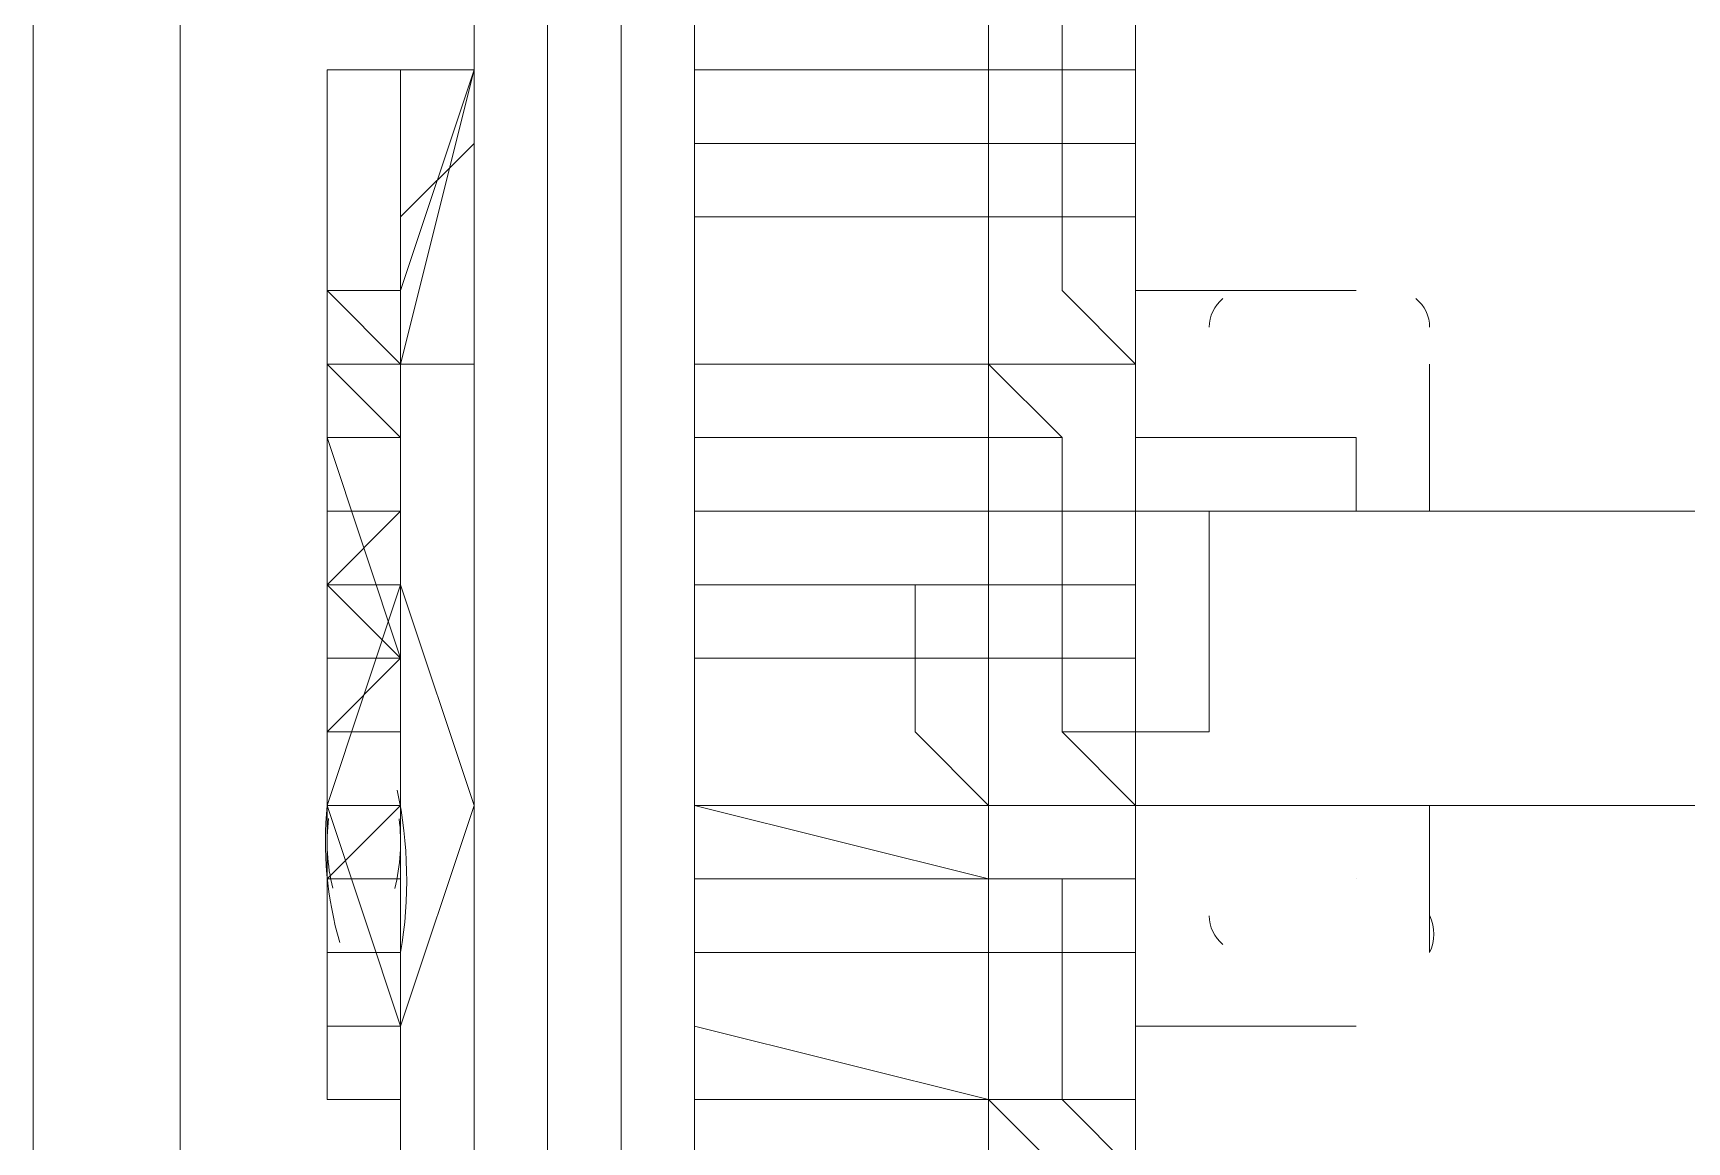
# Model space of a CAD drawing. Header units: millimetres. Extents: x 42 to 552, y 43 to 535.
# Drawn here: x 480.3756 to 480.4044, y 496.81099 to 496.83028 of the extents above; entities that cross this region are included whole.
import ezdxf

# ---------------------------------------------------------------- set-up
doc = ezdxf.new("R2010")
doc.units = ezdxf.units.MM
doc.header["$LTSCALE"] = 0.75
doc.header["$MEASUREMENT"] = 0
doc.layers.add('PDF_0', color=7, linetype='Continuous')

msp = doc.modelspace()

# ---------------------------------------------------------------- linework, layer by layer
at = {"layer": 'PDF_0', "lineweight": 18}
for points in [[(480.3922387645771, 497.2916101422346), (480.3922387645771, 496.7771739602923), (480.3922387645771, 496.7758942682973), (480.3922387645771, 496.26273777835), (480.3922387645771, 496.2614580863552)], [(480.3922387645771, 497.2711350703165), (480.3922387645771, 496.8219631801131)], [(480.3820012286178, 497.2672959943317), (480.3832809206128, 497.2647366103421), (480.3832809206128, 497.2583381503676), (480.3832809206128, 496.7899708802412), (480.3832809206128, 496.7835724202668), (480.3820012286178, 496.7810130362769), (480.3756027686436, 496.7810130362769), (480.3768824606382, 496.7810130362769)], [(480.3832809206128, 497.2583381503676), (480.3845606126074, 497.2583381503676), (480.3845606126074, 496.7899708802412), (480.3832809206128, 496.7899708802412)], [(480.3756027686436, 496.7938099562258), (480.3756027686436, 496.8027678001898), (480.3756027686436, 496.8053271841796), (480.3756027686436, 496.8078865681695), (480.3756027686436, 496.8091662601643), (480.3756027686436, 496.8078865681695), (480.3756027686436, 496.8053271841796), (480.3756027686436, 496.8078865681695), (480.3756027686436, 496.8091662601643), (480.3756027686436, 496.833480408067)], [(480.3922387645771, 496.8283616400876), (480.3871199965974, 496.8283616400876), (480.3871199965974, 496.8245225641029), (480.3922387645771, 496.8245225641029)], [(480.3871199965974, 496.8270819480928), (480.3922387645771, 496.8270819480928)], [(480.3986372245513, 496.8258022560977), (480.3947981485667, 496.8258022560977)], [(480.3807215366232, 496.8245225641029), (480.3807215366232, 496.8245225641029)], [(480.3807215366232, 496.8232428721079), (480.3807215366232, 496.8245225641029), (480.3807215366232, 496.8232428721079)], [(480.3947981485667, 496.8232428721079), (480.3947981485667, 496.8245225641029)], [(480.3999169165463, 496.8245225641029), (480.3999169165463, 496.8232428721079), (480.3999169165463, 496.8219631801131)], [(480.3947981485667, 496.8232428721079), (480.3947981485667, 496.8232428721079)], [(480.3947981485667, 496.8219631801131), (480.3947981485667, 496.8232428721079), (480.3986372245513, 496.8232428721079)], [(480.3986372245513, 496.8232428721079), (480.3986372245513, 496.8232428721079)], [(480.3909590725821, 496.8219631801131), (480.3922387645771, 496.8219631801131), (480.3935184565717, 496.8219631801131), (480.3947981485667, 496.8219631801131), (480.3960778405617, 496.8219631801131), (480.3973575325563, 496.8219631801131), (480.3986372245513, 496.8219631801131), (480.3999169165463, 496.8219631801131), (480.4011966085409, 496.8219631801131), (480.4024763005359, 496.8219631801131), (480.4037559925309, 496.8219631801131), (480.405035684526, 496.8219631801131)], [(480.3922387645771, 496.8219631801131), (480.3922387645771, 496.8219631801131)], [(480.3947981485667, 496.8219631801131), (480.3947981485667, 496.8219631801131)], [(480.3973575325563, 496.8219631801131), (480.3960778405617, 496.8219631801131)], [(480.3986372245513, 496.8219631801131), (480.3986372245513, 496.8219631801131)], [(480.3999169165463, 496.8219631801131), (480.3999169165463, 496.8219631801131)], [(480.3999169165463, 496.8219631801131), (480.3999169165463, 496.8219631801131)], [(480.4011966085409, 496.8219631801131), (480.4011966085409, 496.8219631801131)], [(480.4011966085409, 496.8219631801131), (480.4011966085409, 496.8219631801131)], [(480.4024763005359, 496.8219631801131), (480.4024763005359, 496.8219631801131)], [(480.4037559925309, 496.8219631801131), (480.4037559925309, 496.8219631801131)], [(480.4037559925309, 496.8219631801131), (480.4037559925309, 496.8219631801131)], [(480.3807215366232, 496.8206834881183), (480.3807215366232, 496.8206834881183)], [(480.3807215366232, 496.8206834881183), (480.3807215366232, 496.8206834881183)], [(480.3922387645771, 496.8206834881183), (480.3871199965974, 496.8206834881183), (480.3871199965974, 496.8168444121337), (480.3922387645771, 496.8155647201387)], [(480.405035684526, 496.8168444121337), (480.4037559925309, 496.8168444121337), (480.4024763005359, 496.8168444121337), (480.4011966085409, 496.8168444121337), (480.3999169165463, 496.8168444121337), (480.3986372245513, 496.8168444121337), (480.3973575325563, 496.8168444121337), (480.3960778405617, 496.8168444121337), (480.3947981485667, 496.8168444121337), (480.3935184565717, 496.8168444121337), (480.3922387645771, 496.8168444121337), (480.3909590725821, 496.8181241041285), (480.3909590725821, 496.8206834881183)], [(480.3807215366232, 496.8194037961233), (480.3807215366232, 496.8194037961233)], [(480.3807215366232, 496.8194037961233), (480.3807215366232, 496.8194037961233)], [(480.3807215366232, 496.8194037961233), (480.3807215366232, 496.8168444121337), (480.3807215366232, 496.8194037961233)], [(480.3807215366232, 496.8194037961233), (480.3807215366232, 496.8194037961233)], [(480.3807215366232, 496.8194037961233), (480.3807215366232, 496.8194037961233)], [(480.3871199965974, 496.8194037961233), (480.3922387645771, 496.8194037961233)], [(480.3807215366232, 496.8181241041285), (480.3807215366232, 496.8181241041285)], [(480.3807215366232, 496.8181241041285), (480.3820012286178, 496.8181241041285)], [(480.3960778405617, 496.8181241041285), (480.3947981485667, 496.8181241041285), (480.3935184565717, 496.8181241041285)], [(480.3947981485667, 496.8181241041285), (480.3947981485667, 496.8181241041285)], [(480.3807215366232, 496.8168444121337), (480.3807215366232, 496.8168444121337)], [(480.3807215366232, 496.8168444121337), (480.3807215366232, 496.8168444121337)], [(480.3807215366232, 496.8168444121337), (480.3807215366232, 496.8168444121337)], [(480.3807215366232, 496.8168444121337), (480.3807215366232, 496.8168444121337)], [(480.3807215366232, 496.8168444121337), (480.3807215366232, 496.8168444121337)], [(480.3922387645771, 496.8168444121337), (480.3922387645771, 496.8168444121337)], [(480.3922387645771, 496.8168444121337), (480.3922387645771, 496.8168444121337)], [(480.3922387645771, 496.8168444121337), (480.3922387645771, 496.7810130362769)], [(480.3935184565717, 496.8168444121337), (480.3935184565717, 496.8168444121337)], [(480.3947981485667, 496.8142850281439), (480.3947981485667, 496.8155647201387), (480.3947981485667, 496.8168444121337), (480.3960778405617, 496.8168444121337), (480.3973575325563, 496.8168444121337)], [(480.3947981485667, 496.8168444121337), (480.3986372245513, 496.8168444121337)], [(480.3947981485667, 496.8168444121337), (480.3947981485667, 496.8168444121337)], [(480.3947981485667, 496.8168444121337), (480.3947981485667, 496.8168444121337)], [(480.3947981485667, 496.8168444121337), (480.3947981485667, 496.8168444121337)], [(480.3960778405617, 496.8168444121337), (480.3960778405617, 496.8168444121337)], [(480.3986372245513, 496.8168444121337), (480.3986372245513, 496.8168444121337)], [(480.3999169165463, 496.8168444121337), (480.3999169165463, 496.8168444121337)], [(480.3999169165463, 496.8168444121337), (480.3999169165463, 496.8168444121337)], [(480.4011966085409, 496.8168444121337), (480.4011966085409, 496.8168444121337)], [(480.4011966085409, 496.8168444121337), (480.4011966085409, 496.8168444121337)], [(480.4024763005359, 496.8168444121337), (480.4024763005359, 496.8168444121337)], [(480.4037559925309, 496.8168444121337), (480.4037559925309, 496.8168444121337)], [(480.4037559925309, 496.8168444121337), (480.4037559925309, 496.8168444121337)], [(480.3807215366232, 496.8155647201387), (480.3807215366232, 496.8155647201387)], [(480.3807215366232, 496.8155647201387), (480.3807215366232, 496.8155647201387)], [(480.3947981485667, 496.8155647201387), (480.3947981485667, 496.8155647201387)], [(480.3986372245513, 496.8155647201387), (480.3986372245513, 496.8155647201387)], [(480.3807215366232, 496.8142850281439), (480.3807215366232, 496.8142850281439)], [(480.3807215366232, 496.8142850281439), (480.3807215366232, 496.8142850281439)], [(480.3807215366232, 496.8130053361489), (480.3807215366232, 496.8130053361489)], [(480.3871199965974, 496.8117256441541), (480.3922387645771, 496.8117256441541), (480.3871199965974, 496.8130053361489), (480.3871199965974, 496.8078865681695), (480.3922387645771, 496.8078865681695)], [(480.3947981485667, 496.8130053361489), (480.3947981485667, 496.8130053361489)], [(480.3947981485667, 496.8130053361489), (480.3986372245513, 496.8130053361489)], [(480.3986372245513, 496.8130053361489), (480.3986372245513, 496.8130053361489)]]:
    msp.add_lwpolyline(points, dxfattribs=at)
at = {"layer": 'PDF_0', "lineweight": 0}
for points in [[(480.3756027686436, 496.8053271841796), (480.3756027686436, 496.8066068761744), (480.3768824606382, 496.8078865681695), (480.3768824606382, 496.8053271841796), (480.3756027686436, 496.8053271841796), (480.3768824606382, 496.8053271841796), (480.3768824606382, 496.8078865681695), (480.3794418446282, 496.8066068761744), (480.3794418446282, 496.8053271841796), (480.3807215366232, 496.8053271841796), (480.3820012286178, 496.8053271841796), (480.3794418446282, 496.8053271841796), (480.3794418446282, 496.8040474921848), (480.3781621526332, 496.8040474921848), (480.3781621526332, 496.8053271841796), (480.3781621526332, 496.8078865681695), (480.3781621526332, 496.8091662601643), (480.3781621526332, 496.9883231394477)], [(480.3858403046024, 496.9768059114937), (480.3858403046024, 496.7899708802412), (480.3858403046024, 496.7848521122615), (480.3858403046024, 496.7835724202668), (480.3781621526332, 496.7835724202668), (480.3781621526332, 496.791250572236), (480.3781621526332, 496.7938099562258), (480.3794418446282, 496.7938099562258), (480.3794418446282, 496.8027678001898), (480.3768824606382, 496.8027678001898), (480.3768824606382, 496.7938099562258), (480.3768824606382, 496.8027678001898)], [(480.3947981485667, 496.9755262194989), (480.3947981485667, 496.7835724202668), (480.3922387645771, 496.7835724202668), (480.3858403046024, 496.7835724202668), (480.3858403046024, 496.7848521122615), (480.3858403046024, 496.7899708802412)], [(480.3922387645771, 496.9742465275041), (480.3922387645771, 496.7822927282717), (480.3922387645771, 496.7797333442821), (480.3922387645771, 496.7810130362769), (480.3922387645771, 496.7797333442821), (480.3922387645771, 496.7822927282717)], [(480.3935184565717, 496.8360397920568), (480.3947981485667, 496.834760100062), (480.3947981485667, 496.833480408067), (480.3947981485667, 496.8322007160722), (480.3922387645771, 496.8322007160722), (480.3871199965974, 496.8322007160722), (480.3871199965974, 496.8296413320824), (480.3871199965974, 496.8283616400876)], [(480.3871199965974, 496.8270819480928), (480.3922387645771, 496.8270819480928), (480.3935184565717, 496.8270819480928), (480.3935184565717, 496.8258022560977), (480.3947981485667, 496.8245225641029), (480.3947981485667, 496.8258022560977), (480.3947981485667, 496.8270819480928), (480.3935184565717, 496.8270819480928), (480.3935184565717, 496.8309210240772), (480.3935184565717, 496.8322007160722), (480.3922387645771, 496.8322007160722), (480.3922387645771, 496.8270819480928), (480.3935184565717, 496.8270819480928)], [(480.3947981485667, 496.8322007160722), (480.3947981485667, 496.8296413320824)], [(480.3807215366232, 496.8296413320824), (480.3807215366232, 496.8296413320824)], [(480.3807215366232, 496.8296413320824), (480.3807215366232, 496.8258022560977), (480.3807215366232, 496.8296413320824), (480.3820012286178, 496.8296413320824), (480.3820012286178, 496.8258022560977), (480.3820012286178, 496.8270819480928), (480.3820012286178, 496.8283616400876), (480.3820012286178, 496.8296413320824), (480.3832809206128, 496.8296413320824), (480.3820012286178, 496.8258022560977), (480.3820012286178, 496.8245225641029), (480.3820012286178, 496.8232428721079), (480.3807215366232, 496.8245225641029), (480.3820012286178, 496.8245225641029), (480.3820012286178, 496.8296413320824), (480.3820012286178, 496.8283616400876), (480.3820012286178, 496.8270819480928), (480.3820012286178, 496.8258022560977), (480.3820012286178, 496.8245225641029), (480.3820012286178, 496.8258022560977), (480.3820012286178, 496.8245225641029), (480.3820012286178, 496.8258022560977), (480.3820012286178, 496.8296413320824), (480.3820012286178, 496.8258022560977), (480.3820012286178, 496.8296413320824), (480.3820012286178, 496.8258022560977), (480.3820012286178, 496.8296413320824), (480.3820012286178, 496.8270819480928), (480.3820012286178, 496.8232428721079), (480.3807215366232, 496.8245225641029), (480.3807215366232, 496.8258022560977), (480.3820012286178, 496.8245225641029), (480.3832809206128, 496.8245225641029), (480.3820012286178, 496.8245225641029), (480.3832809206128, 496.8245225641029), (480.3820012286178, 496.8245225641029), (480.3820012286178, 496.8296413320824), (480.3820012286178, 496.8245225641029), (480.3820012286178, 496.8232428721079), (480.3820012286178, 496.8270819480928), (480.3820012286178, 496.8296413320824), (480.3820012286178, 496.8258022560977), (480.3820012286178, 496.8245225641029), (480.3832809206128, 496.8296413320824), (480.3832809206128, 496.8283616400876), (480.3820012286178, 496.8270819480928), (480.3820012286178, 496.8258022560977), (480.3820012286178, 496.8245225641029), (480.3820012286178, 496.8258022560977), (480.3820012286178, 496.8245225641029), (480.3807215366232, 496.8258022560977), (480.3820012286178, 496.8258022560977), (480.3820012286178, 496.8245225641029), (480.3820012286178, 496.8258022560977), (480.3820012286178, 496.8245225641029), (480.3832809206128, 496.8245225641029), (480.3832809206128, 496.8258022560977), (480.3832809206128, 496.8270819480928), (480.3832809206128, 496.8283616400876), (480.3832809206128, 496.8296413320824)], [(480.3820012286178, 496.8296413320824), (480.3820012286178, 496.8296413320824)], [(480.3820012286178, 496.8296413320824), (480.3820012286178, 496.8296413320824)], [(480.3820012286178, 496.8296413320824), (480.3820012286178, 496.8296413320824)], [(480.3820012286178, 496.8296413320824), (480.3820012286178, 496.8296413320824)], [(480.3820012286178, 496.8296413320824), (480.3820012286178, 496.8296413320824)], [(480.3820012286178, 496.8296413320824), (480.3820012286178, 496.8296413320824)], [(480.3820012286178, 496.8296413320824), (480.3820012286178, 496.8296413320824)], [(480.3820012286178, 496.8296413320824), (480.3820012286178, 496.8296413320824)], [(480.3832809206128, 496.8296413320824), (480.3832809206128, 496.8296413320824)], [(480.3922387645771, 496.8283616400876), (480.3947981485667, 496.8283616400876), (480.3947981485667, 496.8296413320824), (480.3871199965974, 496.8296413320824)], [(480.3820012286178, 496.8270819480928), (480.3820012286178, 496.8232428721079), (480.3820012286178, 496.8270819480928), (480.3820012286178, 496.8232428721079), (480.3820012286178, 496.8245225641029)], [(480.3820012286178, 496.8270819480928), (480.3820012286178, 496.8270819480928)], [(480.3807215366232, 496.8258022560977), (480.3807215366232, 496.8258022560977)], [(480.3807215366232, 496.8258022560977), (480.3807215366232, 496.8258022560977)], [(480.3807215366232, 496.8245225641029), (480.3807215366232, 496.8258022560977)], [(480.3820012286178, 496.8258022560977), (480.3820012286178, 496.8258022560977)], [(480.3820012286178, 496.8258022560977), (480.3820012286178, 496.8258022560977)], [(480.3820012286178, 496.8258022560977), (480.3820012286178, 496.8258022560977)], [(480.3820012286178, 496.8258022560977), (480.3820012286178, 496.8258022560977)], [(480.3807215366232, 496.8245225641029), (480.3807215366232, 496.8245225641029)], [(480.3820012286178, 496.8245225641029), (480.3820012286178, 496.8245225641029)], [(480.3820012286178, 496.8245225641029), (480.3820012286178, 496.8245225641029)], [(480.3820012286178, 496.8245225641029), (480.3820012286178, 496.8245225641029)], [(480.3820012286178, 496.8245225641029), (480.3820012286178, 496.8245225641029)], [(480.3820012286178, 496.8245225641029), (480.3820012286178, 496.8245225641029)], [(480.3820012286178, 496.8245225641029), (480.3820012286178, 496.8245225641029)], [(480.3820012286178, 496.8245225641029), (480.3820012286178, 496.8245225641029)], [(480.3820012286178, 496.8245225641029), (480.3820012286178, 496.8245225641029)], [(480.3832809206128, 496.8245225641029), (480.3832809206128, 496.8245225641029)], [(480.3832809206128, 496.8245225641029), (480.3832809206128, 496.8245225641029)], [(480.3832809206128, 496.8245225641029), (480.3832809206128, 496.8245225641029)], [(480.3832809206128, 496.8245225641029), (480.3832809206128, 496.8245225641029)], [(480.3832809206128, 496.8245225641029), (480.3832809206128, 496.8245225641029)], [(480.3922387645771, 496.8206834881183), (480.3947981485667, 496.8206834881183), (480.3947981485667, 496.8219631801131), (480.3947981485667, 496.8245225641029), (480.3871199965974, 496.8245225641029), (480.3922387645771, 496.8245225641029), (480.3935184565717, 496.8232428721079), (480.3871199965974, 496.8232428721079)], [(480.3871199965974, 496.8245225641029), (480.3871199965974, 496.8245225641029)], [(480.3871199965974, 496.8245225641029), (480.3871199965974, 496.8219631801131), (480.3947981485667, 496.8219631801131)], [(480.3871199965974, 496.8194037961233), (480.3922387645771, 496.8194037961233), (480.3922387645771, 496.8245225641029), (480.3947981485667, 496.8245225641029)], [(480.3807215366232, 496.8232428721079), (480.3807215366232, 496.8232428721079)], [(480.3807215366232, 496.8232428721079), (480.3807215366232, 496.8232428721079)], [(480.3820012286178, 496.8232428721079), (480.3820012286178, 496.8232428721079)], [(480.3820012286178, 496.8232428721079), (480.3820012286178, 496.8232428721079)], [(480.3820012286178, 496.8232428721079), (480.3820012286178, 496.8232428721079)], [(480.3935184565717, 496.8194037961233), (480.3935184565717, 496.8232428721079)], [(480.3807215366232, 496.8219631801131), (480.3820012286178, 496.8219631801131)], [(480.3807215366232, 496.8219631801131), (480.3807215366232, 496.8206834881183)], [(480.3807215366232, 496.8219631801131), (480.3820012286178, 496.8219631801131)], [(480.3807215366232, 496.8219631801131), (480.3807215366232, 496.8219631801131)], [(480.3807215366232, 496.8219631801131), (480.3807215366232, 496.8219631801131)], [(480.3807215366232, 496.8194037961233), (480.3807215366232, 496.8219631801131)], [(480.3807215366232, 496.8219631801131), (480.3807215366232, 496.8219631801131)], [(480.3807215366232, 496.8219631801131), (480.3807215366232, 496.8219631801131)], [(480.3820012286178, 496.8219631801131), (480.3820012286178, 496.8206834881183)], [(480.3820012286178, 496.8219631801131), (480.3820012286178, 496.8194037961233)], [(480.3820012286178, 496.8219631801131), (480.3820012286178, 496.8194037961233)], [(480.3820012286178, 496.8219631801131), (480.3820012286178, 496.8206834881183)], [(480.3820012286178, 496.8219631801131), (480.3820012286178, 496.8219631801131)], [(480.3820012286178, 496.8206834881183), (480.3820012286178, 496.8219631801131)], [(480.3820012286178, 496.8219631801131), (480.3820012286178, 496.8206834881183)], [(480.3820012286178, 496.8219631801131), (480.3820012286178, 496.8219631801131)], [(480.3820012286178, 496.8219631801131), (480.3820012286178, 496.8219631801131)], [(480.3820012286178, 496.8219631801131), (480.3820012286178, 496.8219631801131)], [(480.3820012286178, 496.8219631801131), (480.3820012286178, 496.8219631801131)], [(480.3820012286178, 496.8219631801131), (480.3820012286178, 496.8219631801131)], [(480.3820012286178, 496.8219631801131), (480.3820012286178, 496.8219631801131)], [(480.3820012286178, 496.8219631801131), (480.3820012286178, 496.8219631801131)], [(480.3820012286178, 496.8206834881183), (480.3820012286178, 496.8219631801131)], [(480.3820012286178, 496.8219631801131), (480.3820012286178, 496.8206834881183)], [(480.3820012286178, 496.8219631801131), (480.3820012286178, 496.8206834881183)], [(480.3820012286178, 496.8219631801131), (480.3820012286178, 496.8219631801131)], [(480.3820012286178, 496.8206834881183), (480.3820012286178, 496.8219631801131)], [(480.3820012286178, 496.8219631801131), (480.3820012286178, 496.8219631801131)], [(480.3820012286178, 496.8206834881183), (480.3820012286178, 496.8219631801131)], [(480.3820012286178, 496.8219631801131), (480.3820012286178, 496.8219631801131)], [(480.3820012286178, 496.8219631801131), (480.3820012286178, 496.8206834881183)], [(480.3820012286178, 496.8219631801131), (480.3820012286178, 496.8206834881183)], [(480.3820012286178, 496.8219631801131), (480.3820012286178, 496.8219631801131)], [(480.3820012286178, 496.8206834881183), (480.3820012286178, 496.8219631801131)], [(480.3820012286178, 496.8219631801131), (480.3820012286178, 496.8219631801131)], [(480.3820012286178, 496.8219631801131), (480.3820012286178, 496.8219631801131)], [(480.3871199965974, 496.8219631801131), (480.3871199965974, 496.8206834881183)], [(480.3807215366232, 496.8206834881183), (480.3820012286178, 496.8194037961233)], [(480.3807215366232, 496.8206834881183), (480.3820012286178, 496.8194037961233)], [(480.3807215366232, 496.8206834881183), (480.3807215366232, 496.8206834881183)], [(480.3807215366232, 496.8206834881183), (480.3807215366232, 496.8206834881183)], [(480.3807215366232, 496.8206834881183), (480.3807215366232, 496.8206834881183)], [(480.3807215366232, 496.8194037961233), (480.3807215366232, 496.8206834881183)], [(480.3807215366232, 496.8206834881183), (480.3807215366232, 496.8194037961233)], [(480.3807215366232, 496.8206834881183), (480.3807215366232, 496.8206834881183)], [(480.3807215366232, 496.8206834881183), (480.3807215366232, 496.8206834881183)], [(480.3807215366232, 496.8206834881183), (480.3807215366232, 496.8206834881183)], [(480.3807215366232, 496.8206834881183), (480.3807215366232, 496.8206834881183)], [(480.3807215366232, 496.8206834881183), (480.3807215366232, 496.8206834881183)], [(480.3807215366232, 496.8206834881183), (480.3807215366232, 496.8206834881183)], [(480.3807215366232, 496.8206834881183), (480.3807215366232, 496.8206834881183)], [(480.3807215366232, 496.8194037961233), (480.3807215366232, 496.8206834881183)], [(480.3807215366232, 496.8206834881183), (480.3807215366232, 496.8194037961233)], [(480.3807215366232, 496.8206834881183), (480.3807215366232, 496.8206834881183)], [(480.3807215366232, 496.8206834881183), (480.3820012286178, 496.8206834881183)], [(480.3807215366232, 496.8194037961233), (480.3807215366232, 496.8206834881183)], [(480.3807215366232, 496.8206834881183), (480.3807215366232, 496.8194037961233)], [(480.3807215366232, 496.8206834881183), (480.3807215366232, 496.8194037961233)], [(480.3807215366232, 496.8194037961233), (480.3807215366232, 496.8206834881183)], [(480.3807215366232, 496.8206834881183), (480.3820012286178, 496.8206834881183)], [(480.3807215366232, 496.8206834881183), (480.3807215366232, 496.8206834881183)], [(480.3807215366232, 496.8206834881183), (480.3807215366232, 496.8194037961233)], [(480.3820012286178, 496.8206834881183), (480.3820012286178, 496.8206834881183)], [(480.3820012286178, 496.8206834881183), (480.3820012286178, 496.8206834881183)], [(480.3820012286178, 496.8206834881183), (480.3820012286178, 496.8206834881183)], [(480.3820012286178, 496.8206834881183), (480.3820012286178, 496.8206834881183)], [(480.3820012286178, 496.8206834881183), (480.3820012286178, 496.8206834881183)], [(480.3820012286178, 496.8206834881183), (480.3820012286178, 496.8206834881183)], [(480.3820012286178, 496.8206834881183), (480.3820012286178, 496.8206834881183)], [(480.3820012286178, 496.8206834881183), (480.3820012286178, 496.8206834881183)], [(480.3820012286178, 496.8206834881183), (480.3820012286178, 496.8206834881183)], [(480.3820012286178, 496.8206834881183), (480.3820012286178, 496.8194037961233)], [(480.3820012286178, 496.8206834881183), (480.3820012286178, 496.8194037961233)], [(480.3820012286178, 496.8194037961233), (480.3820012286178, 496.8206834881183), (480.3820012286178, 496.8194037961233)], [(480.3820012286178, 496.8206834881183), (480.3820012286178, 496.8206834881183)], [(480.3820012286178, 496.8206834881183), (480.3820012286178, 496.8206834881183)], [(480.3820012286178, 496.8206834881183), (480.3820012286178, 496.8206834881183)], [(480.3820012286178, 496.8206834881183), (480.3820012286178, 496.8206834881183)], [(480.3820012286178, 496.8206834881183), (480.3820012286178, 496.8206834881183)], [(480.3807215366232, 496.8194037961233), (480.3807215366232, 496.8194037961233)], [(480.3807215366232, 496.8194037961233), (480.3807215366232, 496.8194037961233)], [(480.3807215366232, 496.8194037961233), (480.3807215366232, 496.8194037961233)], [(480.3807215366232, 496.8181241041285), (480.3807215366232, 496.8194037961233)], [(480.3807215366232, 496.8181241041285), (480.3807215366232, 496.8194037961233)], [(480.3807215366232, 496.8194037961233), (480.3807215366232, 496.8181241041285)], [(480.3820012286178, 496.8194037961233), (480.3820012286178, 496.8181241041285), (480.3820012286178, 496.8194037961233), (480.3807215366232, 496.8194037961233), (480.3820012286178, 496.8194037961233), (480.3807215366232, 496.8194037961233), (480.3820012286178, 496.8194037961233), (480.3820012286178, 496.8181241041285), (480.3820012286178, 496.8168444121337), (480.3820012286178, 496.8181241041285), (480.3820012286178, 496.8168444121337), (480.3820012286178, 496.8181241041285), (480.3820012286178, 496.8168444121337)], [(480.3807215366232, 496.8194037961233), (480.3807215366232, 496.8194037961233)], [(480.3807215366232, 496.8181241041285), (480.3807215366232, 496.8194037961233)], [(480.3807215366232, 496.8194037961233), (480.3807215366232, 496.8181241041285)], [(480.3807215366232, 496.8142850281439), (480.3807215366232, 496.8155647201387), (480.3820012286178, 496.8168444121337), (480.3820012286178, 496.8155647201387), (480.3820012286178, 496.8168444121337), (480.3820012286178, 496.8155647201387), (480.3820012286178, 496.8142850281439), (480.3820012286178, 496.8168444121337), (480.3820012286178, 496.8181241041285), (480.3820012286178, 496.8168444121337), (480.3807215366232, 496.8168444121337), (480.3807215366232, 496.8181241041285), (480.3820012286178, 496.8181241041285), (480.3820012286178, 496.8194037961233), (480.3820012286178, 496.8181241041285), (480.3807215366232, 496.8181241041285), (480.3807215366232, 496.8194037961233), (480.3807215366232, 496.8181241041285), (480.3820012286178, 496.8181241041285), (480.3820012286178, 496.8168444121337), (480.3807215366232, 496.8168444121337), (480.3820012286178, 496.8168444121337), (480.3807215366232, 496.8168444121337), (480.3807215366232, 496.8155647201387), (480.3820012286178, 496.8155647201387), (480.3807215366232, 496.8155647201387), (480.3807215366232, 496.8142850281439), (480.3807215366232, 496.8155647201387), (480.3807215366232, 496.8142850281439), (480.3820012286178, 496.8142850281439), (480.3820012286178, 496.8155647201387), (480.3820012286178, 496.8142850281439), (480.3807215366232, 496.8142850281439), (480.3820012286178, 496.8142850281439), (480.3807215366232, 496.8142850281439), (480.3807215366232, 496.8155647201387), (480.3807215366232, 496.8142850281439), (480.3820012286178, 496.8142850281439), (480.3807215366232, 496.8142850281439), (480.3807215366232, 496.8168444121337), (480.3820012286178, 496.8168444121337), (480.3820012286178, 496.8155647201387), (480.3820012286178, 496.8142850281439), (480.3820012286178, 496.8130053361489), (480.3820012286178, 496.8142850281439), (480.3820012286178, 496.8130053361489), (480.3820012286178, 496.8142850281439), (480.3820012286178, 496.8130053361489), (480.3820012286178, 496.8142850281439), (480.3820012286178, 496.8130053361489), (480.3820012286178, 496.8142850281439), (480.3820012286178, 496.8130053361489), (480.3820012286178, 496.8142850281439), (480.3820012286178, 496.8130053361489), (480.3820012286178, 496.8142850281439), (480.3820012286178, 496.8130053361489), (480.3807215366232, 496.8130053361489), (480.3807215366232, 496.8142850281439), (480.3807215366232, 496.8130053361489), (480.3807215366232, 496.8142850281439), (480.3807215366232, 496.8155647201387), (480.3820012286178, 496.8168444121337), (480.3807215366232, 496.8168444121337), (480.3820012286178, 496.8168444121337), (480.3807215366232, 496.8168444121337), (480.3820012286178, 496.8168444121337), (480.3807215366232, 496.8168444121337), (480.3807215366232, 496.8155647201387), (480.3807215366232, 496.8168444121337), (480.3807215366232, 496.8142850281439), (480.3807215366232, 496.8130053361489), (480.3807215366232, 496.8117256441541), (480.3820012286178, 496.8117256441541), (480.3820012286178, 496.8130053361489), (480.3820012286178, 496.8117256441541), (480.3820012286178, 496.8130053361489), (480.3820012286178, 496.8117256441541), (480.3820012286178, 496.8130053361489), (480.3807215366232, 496.8130053361489), (480.3820012286178, 496.8130053361489), (480.3807215366232, 496.8130053361489), (480.3807215366232, 496.8142850281439), (480.3820012286178, 496.8142850281439), (480.3807215366232, 496.8142850281439), (480.3820012286178, 496.8142850281439), (480.3820012286178, 496.8155647201387), (480.3820012286178, 496.8168444121337), (480.3820012286178, 496.8181241041285), (480.3820012286178, 496.8194037961233), (480.3807215366232, 496.8181241041285), (480.3820012286178, 496.8181241041285)], [(480.3807215366232, 496.8194037961233), (480.3807215366232, 496.8194037961233)], [(480.3807215366232, 496.8194037961233), (480.3820012286178, 496.8194037961233)], [(480.3807215366232, 496.8194037961233), (480.3807215366232, 496.8194037961233)], [(480.3807215366232, 496.8194037961233), (480.3820012286178, 496.8194037961233)], [(480.3807215366232, 496.8194037961233), (480.3807215366232, 496.8194037961233)], [(480.3807215366232, 496.8168444121337), (480.3807215366232, 496.8194037961233)], [(480.3807215366232, 496.8168444121337), (480.3807215366232, 496.8194037961233)], [(480.3807215366232, 496.8194037961233), (480.3807215366232, 496.8194037961233)], [(480.3807215366232, 496.8168444121337), (480.3807215366232, 496.8194037961233)], [(480.3807215366232, 496.8168444121337), (480.3807215366232, 496.8194037961233)], [(480.3807215366232, 496.8194037961233), (480.3807215366232, 496.8194037961233)], [(480.3807215366232, 496.8194037961233), (480.3807215366232, 496.8194037961233)], [(480.3807215366232, 496.8194037961233), (480.3807215366232, 496.8181241041285)], [(480.3807215366232, 496.8181241041285), (480.3807215366232, 496.8194037961233)], [(480.3807215366232, 496.8194037961233), (480.3807215366232, 496.8194037961233)], [(480.3807215366232, 496.8194037961233), (480.3807215366232, 496.8194037961233)], [(480.3807215366232, 496.8194037961233), (480.3807215366232, 496.8194037961233)], [(480.3807215366232, 496.8194037961233), (480.3807215366232, 496.8194037961233)], [(480.3807215366232, 496.8181241041285), (480.3807215366232, 496.8194037961233)], [(480.3807215366232, 496.8194037961233), (480.3807215366232, 496.8181241041285)], [(480.3807215366232, 496.8194037961233), (480.3807215366232, 496.8194037961233)], [(480.3807215366232, 496.8194037961233), (480.3807215366232, 496.8181241041285)], [(480.3820012286178, 496.8194037961233), (480.3820012286178, 496.8194037961233)], [(480.3820012286178, 496.8194037961233), (480.3820012286178, 496.8194037961233)], [(480.3820012286178, 496.8194037961233), (480.3820012286178, 496.8194037961233)], [(480.3820012286178, 496.8194037961233), (480.3820012286178, 496.8181241041285)], [(480.3820012286178, 496.8194037961233), (480.3820012286178, 496.8194037961233)], [(480.3820012286178, 496.8194037961233), (480.3820012286178, 496.8181241041285)], [(480.3820012286178, 496.8181241041285), (480.3820012286178, 496.8194037961233)], [(480.3820012286178, 496.8181241041285), (480.3820012286178, 496.8194037961233)], [(480.3820012286178, 496.8181241041285), (480.3820012286178, 496.8194037961233)], [(480.3820012286178, 496.8194037961233), (480.3820012286178, 496.8181241041285)], [(480.3820012286178, 496.8194037961233), (480.3820012286178, 496.8194037961233)], [(480.3820012286178, 496.8194037961233), (480.3820012286178, 496.8194037961233)], [(480.3820012286178, 496.8181241041285), (480.3820012286178, 496.8194037961233)], [(480.3820012286178, 496.8194037961233), (480.3820012286178, 496.8181241041285)], [(480.3820012286178, 496.8194037961233), (480.3820012286178, 496.8194037961233)], [(480.3820012286178, 496.8181241041285), (480.3820012286178, 496.8194037961233)], [(480.3820012286178, 496.8181241041285), (480.3820012286178, 496.8194037961233)], [(480.3820012286178, 496.8194037961233), (480.3820012286178, 496.8181241041285)], [(480.3820012286178, 496.8194037961233), (480.3820012286178, 496.8194037961233)], [(480.3820012286178, 496.8194037961233), (480.3820012286178, 496.8194037961233)], [(480.3820012286178, 496.8194037961233), (480.3820012286178, 496.8194037961233)], [(480.3820012286178, 496.8194037961233), (480.3820012286178, 496.8181241041285)], [(480.3820012286178, 496.8194037961233), (480.3820012286178, 496.8194037961233)], [(480.3820012286178, 496.8181241041285), (480.3820012286178, 496.8194037961233)], [(480.3820012286178, 496.8194037961233), (480.3820012286178, 496.8194037961233)], [(480.3820012286178, 496.8194037961233), (480.3820012286178, 496.8194037961233)], [(480.3820012286178, 496.8194037961233), (480.3820012286178, 496.8194037961233)], [(480.3820012286178, 496.8181241041285), (480.3820012286178, 496.8194037961233)], [(480.3820012286178, 496.8194037961233), (480.3820012286178, 496.8194037961233)], [(480.3820012286178, 496.8194037961233), (480.3820012286178, 496.8194037961233)], [(480.3820012286178, 496.8194037961233), (480.3820012286178, 496.8194037961233)], [(480.3820012286178, 496.8194037961233), (480.3820012286178, 496.8194037961233)], [(480.3820012286178, 496.8194037961233), (480.3820012286178, 496.8194037961233)], [(480.3820012286178, 496.8194037961233), (480.3820012286178, 496.8194037961233)], [(480.3820012286178, 496.8194037961233), (480.3820012286178, 496.8194037961233)], [(480.3820012286178, 496.8194037961233), (480.3820012286178, 496.8194037961233)], [(480.3807215366232, 496.8181241041285), (480.3807215366232, 496.8181241041285)], [(480.3807215366232, 496.8181241041285), (480.3807215366232, 496.8181241041285)], [(480.3807215366232, 496.8168444121337), (480.3807215366232, 496.8181241041285)], [(480.3807215366232, 496.8181241041285), (480.3807215366232, 496.8181241041285)], [(480.3807215366232, 496.8181241041285), (480.3807215366232, 496.8181241041285)], [(480.3807215366232, 496.8181241041285), (480.3807215366232, 496.8181241041285)], [(480.3807215366232, 496.8181241041285), (480.3807215366232, 496.8181241041285)], [(480.3820012286178, 496.8181241041285), (480.3807215366232, 496.8181241041285)], [(480.3820012286178, 496.8181241041285), (480.3807215366232, 496.8181241041285)], [(480.3820012286178, 496.8181241041285), (480.3820012286178, 496.8181241041285)], [(480.3820012286178, 496.8181241041285), (480.3820012286178, 496.8181241041285)], [(480.3820012286178, 496.8181241041285), (480.3820012286178, 496.8181241041285)], [(480.3820012286178, 496.8181241041285), (480.3820012286178, 496.8181241041285)], [(480.3820012286178, 496.8181241041285), (480.3820012286178, 496.8168444121337)], [(480.3820012286178, 496.8181241041285), (480.3820012286178, 496.8181241041285)], [(480.3820012286178, 496.8181241041285), (480.3820012286178, 496.8168444121337)], [(480.3820012286178, 496.8181241041285), (480.3820012286178, 496.8168444121337)], [(480.3820012286178, 496.8181241041285), (480.3820012286178, 496.8181241041285)], [(480.3820012286178, 496.8181241041285), (480.3820012286178, 496.8181241041285)], [(480.3820012286178, 496.8181241041285), (480.3820012286178, 496.8168444121337)], [(480.3820012286178, 496.8168444121337), (480.3820012286178, 496.8181241041285)], [(480.3820012286178, 496.8181241041285), (480.3820012286178, 496.8168444121337)], [(480.3820012286178, 496.8181241041285), (480.3820012286178, 496.8181241041285)], [(480.3820012286178, 496.8168444121337), (480.3820012286178, 496.8181241041285)], [(480.3820012286178, 496.8181241041285), (480.3820012286178, 496.8168444121337)], [(480.3820012286178, 496.8168444121337), (480.3820012286178, 496.8181241041285)], [(480.3820012286178, 496.8181241041285), (480.3820012286178, 496.8181241041285)], [(480.3820012286178, 496.8181241041285), (480.3820012286178, 496.8181241041285)], [(480.3820012286178, 496.8181241041285), (480.3820012286178, 496.8181241041285)], [(480.3820012286178, 496.8168444121337), (480.3820012286178, 496.8181241041285)], [(480.3820012286178, 496.8181241041285), (480.3820012286178, 496.8181241041285)], [(480.3820012286178, 496.8181241041285), (480.3820012286178, 496.8181241041285)], [(480.3820012286178, 496.8181241041285), (480.3820012286178, 496.8181241041285)], [(480.3820012286178, 496.8181241041285), (480.3820012286178, 496.8181241041285)], [(480.3820012286178, 496.8181241041285), (480.3820012286178, 496.8181241041285)], [(480.3820012286178, 496.8181241041285), (480.3820012286178, 496.8181241041285)], [(480.3807215366232, 496.8168444121337), (480.3807215366232, 496.8168444121337)], [(480.3807215366232, 496.8168444121337), (480.3807215366232, 496.8168444121337)], [(480.3807215366232, 496.8168444121337), (480.3807215366232, 496.8168444121337)], [(480.3807215366232, 496.8168444121337), (480.3807215366232, 496.8168444121337)], [(480.3807215366232, 496.8168444121337), (480.3807215366232, 496.8168444121337)], [(480.3807215366232, 496.8168444121337), (480.3807215366232, 496.8168444121337)], [(480.3807215366232, 496.8168444121337), (480.3807215366232, 496.8168444121337)], [(480.3807215366232, 496.8168444121337), (480.3807215366232, 496.8168444121337)], [(480.3807215366232, 496.8168444121337), (480.3807215366232, 496.8142850281439)], [(480.3807215366232, 496.8168444121337), (480.3807215366232, 496.8168444121337)], [(480.3807215366232, 496.8168444121337), (480.3807215366232, 496.8142850281439)], [(480.3807215366232, 496.8168444121337), (480.3807215366232, 496.8168444121337)], [(480.3807215366232, 496.8168444121337), (480.3820012286178, 496.8168444121337)], [(480.3807215366232, 496.8168444121337), (480.3807215366232, 496.8168444121337)], [(480.3807215366232, 496.8168444121337), (480.3807215366232, 496.8168444121337)], [(480.3807215366232, 496.8168444121337), (480.3807215366232, 496.8168444121337)], [(480.3820012286178, 496.8168444121337), (480.3820012286178, 496.8168444121337)], [(480.3820012286178, 496.8168444121337), (480.3820012286178, 496.8168444121337)], [(480.3820012286178, 496.8168444121337), (480.3820012286178, 496.8168444121337)], [(480.3820012286178, 496.8168444121337), (480.3820012286178, 496.8168444121337)], [(480.3820012286178, 496.8168444121337), (480.3820012286178, 496.8168444121337)], [(480.3820012286178, 496.8168444121337), (480.3820012286178, 496.8168444121337)], [(480.3820012286178, 496.8168444121337), (480.3820012286178, 496.8168444121337)], [(480.3820012286178, 496.8168444121337), (480.3820012286178, 496.8168444121337)], [(480.3820012286178, 496.8168444121337), (480.3820012286178, 496.8168444121337)], [(480.3820012286178, 496.8168444121337), (480.3820012286178, 496.8168444121337)], [(480.3820012286178, 496.8168444121337), (480.3820012286178, 496.8168444121337)], [(480.3820012286178, 496.8168444121337), (480.3820012286178, 496.8168444121337)], [(480.3820012286178, 496.8168444121337), (480.3820012286178, 496.8168444121337)], [(480.3820012286178, 496.8168444121337), (480.3820012286178, 496.8168444121337)], [(480.3820012286178, 496.8168444121337), (480.3820012286178, 496.8168444121337)], [(480.3820012286178, 496.8168444121337), (480.3820012286178, 496.8155647201387)], [(480.3820012286178, 496.8168444121337), (480.3820012286178, 496.8155647201387)], [(480.3820012286178, 496.8168444121337), (480.3820012286178, 496.8168444121337)], [(480.3820012286178, 496.8168444121337), (480.3820012286178, 496.8155647201387)], [(480.3820012286178, 496.8168444121337), (480.3820012286178, 496.8155647201387)], [(480.3820012286178, 496.8168444121337), (480.3820012286178, 496.8168444121337)], [(480.3820012286178, 496.8168444121337), (480.3820012286178, 496.8155647201387)], [(480.3820012286178, 496.8168444121337), (480.3820012286178, 496.8168444121337)], [(480.3820012286178, 496.8168444121337), (480.3820012286178, 496.8168444121337)], [(480.3820012286178, 496.8168444121337), (480.3820012286178, 496.8168444121337)], [(480.3820012286178, 496.8168444121337), (480.3820012286178, 496.8168444121337)], [(480.3820012286178, 496.8168444121337), (480.3820012286178, 496.8168444121337)], [(480.3935184565717, 496.8117256441541), (480.3922387645771, 496.8117256441541), (480.3871199965974, 496.8117256441541), (480.3922387645771, 496.8117256441541), (480.3922387645771, 496.8168444121337)], [(480.3807215366232, 496.8155647201387), (480.3807215366232, 496.8155647201387)], [(480.3807215366232, 496.8142850281439), (480.3807215366232, 496.8130053361489), (480.3807215366232, 496.8142850281439), (480.3807215366232, 496.8155647201387), (480.3807215366232, 496.8142850281439), (480.3807215366232, 496.8155647201387), (480.3820012286178, 496.8155647201387), (480.3820012286178, 496.8142850281439), (480.3820012286178, 496.8130053361489), (480.3820012286178, 496.8117256441541), (480.3820012286178, 496.8130053361489), (480.3820012286178, 496.8117256441541), (480.3820012286178, 496.8130053361489), (480.3820012286178, 496.8117256441541), (480.3820012286178, 496.8130053361489), (480.3820012286178, 496.8117256441541), (480.3820012286178, 496.8130053361489), (480.3820012286178, 496.8117256441541), (480.3820012286178, 496.8130053361489), (480.3807215366232, 496.8130053361489), (480.3807215366232, 496.8117256441541), (480.3820012286178, 496.8117256441541), (480.3807215366232, 496.8117256441541), (480.3820012286178, 496.8117256441541), (480.3807215366232, 496.8117256441541), (480.3820012286178, 496.8117256441541), (480.3807215366232, 496.8117256441541), (480.3820012286178, 496.8117256441541), (480.3807215366232, 496.8117256441541), (480.3820012286178, 496.8117256441541), (480.3807215366232, 496.8117256441541), (480.3820012286178, 496.8117256441541), (480.3807215366232, 496.8117256441541), (480.3807215366232, 496.8130053361489), (480.3820012286178, 496.8130053361489), (480.3807215366232, 496.8130053361489), (480.3820012286178, 496.8130053361489), (480.3807215366232, 496.8130053361489), (480.3807215366232, 496.8117256441541)], [(480.3807215366232, 496.8155647201387), (480.3807215366232, 496.8155647201387)], [(480.3807215366232, 496.8155647201387), (480.3807215366232, 496.8155647201387)], [(480.3807215366232, 496.8155647201387), (480.3807215366232, 496.8155647201387)], [(480.3807215366232, 496.8155647201387), (480.3820012286178, 496.8155647201387)], [(480.3807215366232, 496.8155647201387), (480.3807215366232, 496.8155647201387)], [(480.3807215366232, 496.8155647201387), (480.3807215366232, 496.8155647201387)], [(480.3807215366232, 496.8155647201387), (480.3807215366232, 496.8155647201387)], [(480.3820012286178, 496.8155647201387), (480.3820012286178, 496.8155647201387)], [(480.3820012286178, 496.8142850281439), (480.3820012286178, 496.8155647201387)], [(480.3820012286178, 496.8155647201387), (480.3820012286178, 496.8142850281439)], [(480.3820012286178, 496.8155647201387), (480.3820012286178, 496.8155647201387)], [(480.3820012286178, 496.8142850281439), (480.3820012286178, 496.8155647201387)], [(480.3820012286178, 496.8155647201387), (480.3820012286178, 496.8142850281439)], [(480.3820012286178, 496.8155647201387), (480.3820012286178, 496.8142850281439)], [(480.3820012286178, 496.8142850281439), (480.3820012286178, 496.8155647201387)], [(480.3820012286178, 496.8155647201387), (480.3820012286178, 496.8142850281439)], [(480.3820012286178, 496.8155647201387), (480.3820012286178, 496.8155647201387)], [(480.3820012286178, 496.8155647201387), (480.3820012286178, 496.8155647201387)], [(480.3922387645771, 496.8155647201387), (480.3947981485667, 496.8155647201387), (480.3871199965974, 496.8155647201387)], [(480.3947981485667, 496.8155647201387), (480.3947981485667, 496.8142850281439)], [(480.3807215366232, 496.8142850281439), (480.3807215366232, 496.8142850281439)], [(480.3807215366232, 496.8142850281439), (480.3807215366232, 496.8142850281439)], [(480.3807215366232, 496.8142850281439), (480.3807215366232, 496.8142850281439)], [(480.3807215366232, 496.8142850281439), (480.3807215366232, 496.8142850281439)], [(480.3807215366232, 496.8142850281439), (480.3807215366232, 496.8142850281439)], [(480.3807215366232, 496.8142850281439), (480.3807215366232, 496.8142850281439)], [(480.3807215366232, 496.8142850281439), (480.3807215366232, 496.8142850281439)], [(480.3807215366232, 496.8142850281439), (480.3807215366232, 496.8142850281439)], [(480.3807215366232, 496.8142850281439), (480.3807215366232, 496.8142850281439)], [(480.3807215366232, 496.8142850281439), (480.3807215366232, 496.8130053361489)], [(480.3807215366232, 496.8142850281439), (480.3807215366232, 496.8142850281439)], [(480.3807215366232, 496.8142850281439), (480.3807215366232, 496.8142850281439)], [(480.3807215366232, 496.8142850281439), (480.3807215366232, 496.8142850281439)], [(480.3807215366232, 496.8142850281439), (480.3807215366232, 496.8142850281439)], [(480.3807215366232, 496.8142850281439), (480.3807215366232, 496.8142850281439)], [(480.3807215366232, 496.8142850281439), (480.3807215366232, 496.8142850281439)], [(480.3807215366232, 496.8142850281439), (480.3807215366232, 496.8142850281439)], [(480.3820012286178, 496.8142850281439), (480.3820012286178, 496.8142850281439)], [(480.3820012286178, 496.8142850281439), (480.3820012286178, 496.8142850281439)], [(480.3820012286178, 496.8142850281439), (480.3820012286178, 496.8142850281439)], [(480.3820012286178, 496.8130053361489), (480.3820012286178, 496.8142850281439)], [(480.3820012286178, 496.8142850281439), (480.3820012286178, 496.8142850281439)], [(480.3820012286178, 496.8142850281439), (480.3820012286178, 496.8142850281439)], [(480.3820012286178, 496.8142850281439), (480.3820012286178, 496.8142850281439)], [(480.3820012286178, 496.8142850281439), (480.3820012286178, 496.8142850281439)], [(480.3820012286178, 496.8142850281439), (480.3820012286178, 496.8142850281439)], [(480.3820012286178, 496.8142850281439), (480.3820012286178, 496.8142850281439)], [(480.3820012286178, 496.8142850281439), (480.3820012286178, 496.8142850281439)], [(480.3820012286178, 496.8142850281439), (480.3820012286178, 496.8142850281439)], [(480.3820012286178, 496.8142850281439), (480.3820012286178, 496.8142850281439)], [(480.3820012286178, 496.8142850281439), (480.3820012286178, 496.8142850281439)], [(480.3820012286178, 496.8142850281439), (480.3820012286178, 496.8142850281439)], [(480.3871199965974, 496.8130053361489), (480.3871199965974, 496.8142850281439), (480.3935184565717, 496.8142850281439)], [(480.3807215366232, 496.8130053361489), (480.3807215366232, 496.8130053361489)], [(480.3807215366232, 496.8130053361489), (480.3807215366232, 496.8130053361489)], [(480.3807215366232, 496.8130053361489), (480.3807215366232, 496.8130053361489)], [(480.3807215366232, 496.8130053361489), (480.3807215366232, 496.8130053361489)], [(480.3807215366232, 496.8130053361489), (480.3807215366232, 496.8130053361489)], [(480.3807215366232, 496.8130053361489), (480.3807215366232, 496.8130053361489)], [(480.3807215366232, 496.8130053361489), (480.3807215366232, 496.8130053361489)], [(480.3807215366232, 496.8130053361489), (480.3820012286178, 496.8130053361489)], [(480.3807215366232, 496.8130053361489), (480.3820012286178, 496.8130053361489)], [(480.3807215366232, 496.8130053361489), (480.3807215366232, 496.8130053361489)], [(480.3807215366232, 496.8130053361489), (480.3807215366232, 496.8130053361489)], [(480.3807215366232, 496.8130053361489), (480.3807215366232, 496.8130053361489)], [(480.3807215366232, 496.8130053361489), (480.3807215366232, 496.8130053361489)], [(480.3807215366232, 496.8130053361489), (480.3807215366232, 496.8130053361489)], [(480.3807215366232, 496.8130053361489), (480.3807215366232, 496.8130053361489)], [(480.3807215366232, 496.8130053361489), (480.3807215366232, 496.8130053361489)], [(480.3820012286178, 496.8130053361489), (480.3820012286178, 496.8130053361489)], [(480.3820012286178, 496.8130053361489), (480.3820012286178, 496.8130053361489)], [(480.3820012286178, 496.8130053361489), (480.3820012286178, 496.8117256441541)], [(480.3820012286178, 496.8130053361489), (480.3820012286178, 496.8130053361489)], [(480.3820012286178, 496.8130053361489), (480.3820012286178, 496.8117256441541)], [(480.3820012286178, 496.8130053361489), (480.3820012286178, 496.8130053361489)], [(480.3820012286178, 496.8130053361489), (480.3820012286178, 496.8130053361489)], [(480.3820012286178, 496.8130053361489), (480.3820012286178, 496.8130053361489)], [(480.3820012286178, 496.8130053361489), (480.3820012286178, 496.8130053361489)], [(480.3820012286178, 496.8130053361489), (480.3820012286178, 496.8130053361489)], [(480.3820012286178, 496.8130053361489), (480.3820012286178, 496.8130053361489)], [(480.3820012286178, 496.8130053361489), (480.3820012286178, 496.8130053361489)], [(480.3820012286178, 496.8130053361489), (480.3820012286178, 496.8130053361489)], [(480.3820012286178, 496.8130053361489), (480.3820012286178, 496.8130053361489)], [(480.3820012286178, 496.8130053361489), (480.3820012286178, 496.8130053361489)], [(480.3820012286178, 496.8130053361489), (480.3820012286178, 496.8130053361489)], [(480.3820012286178, 496.8130053361489), (480.3820012286178, 496.8130053361489)], [(480.3820012286178, 496.8130053361489), (480.3820012286178, 496.8130053361489)], [(480.3820012286178, 496.8130053361489), (480.3820012286178, 496.8130053361489)], [(480.3820012286178, 496.8130053361489), (480.3820012286178, 496.8130053361489)], [(480.3820012286178, 496.8130053361489), (480.3820012286178, 496.8130053361489)], [(480.3820012286178, 496.8130053361489), (480.3820012286178, 496.8130053361489)], [(480.3820012286178, 496.8130053361489), (480.3820012286178, 496.8130053361489)], [(480.3820012286178, 496.8130053361489), (480.3820012286178, 496.8130053361489)], [(480.3820012286178, 496.8117256441541), (480.3820012286178, 496.8130053361489)], [(480.3820012286178, 496.8130053361489), (480.3820012286178, 496.8130053361489)], [(480.3820012286178, 496.8130053361489), (480.3820012286178, 496.8117256441541)], [(480.3820012286178, 496.8130053361489), (480.3820012286178, 496.8130053361489)], [(480.3820012286178, 496.8130053361489), (480.3820012286178, 496.8130053361489)], [(480.3820012286178, 496.8130053361489), (480.3820012286178, 496.8130053361489)], [(480.3820012286178, 496.8130053361489), (480.3820012286178, 496.8130053361489)], [(480.3820012286178, 496.8130053361489), (480.3820012286178, 496.8130053361489)], [(480.3820012286178, 496.8130053361489), (480.3820012286178, 496.8130053361489)], [(480.3820012286178, 496.8130053361489), (480.3820012286178, 496.8130053361489)], [(480.3820012286178, 496.8130053361489), (480.3820012286178, 496.8130053361489)], [(480.3807215366232, 496.8117256441541), (480.3807215366232, 496.8117256441541)], [(480.3807215366232, 496.8117256441541), (480.3807215366232, 496.8117256441541)], [(480.3807215366232, 496.8117256441541), (480.3807215366232, 496.8117256441541)], [(480.3807215366232, 496.8117256441541), (480.3807215366232, 496.8117256441541)], [(480.3807215366232, 496.8117256441541), (480.3807215366232, 496.8117256441541)], [(480.3807215366232, 496.8117256441541), (480.3807215366232, 496.8117256441541)], [(480.3820012286178, 496.8117256441541), (480.3820012286178, 496.8117256441541)], [(480.3820012286178, 496.8117256441541), (480.3820012286178, 496.8117256441541)], [(480.3820012286178, 496.8117256441541), (480.3820012286178, 496.8117256441541)], [(480.3820012286178, 496.8117256441541), (480.3820012286178, 496.8117256441541)], [(480.3820012286178, 496.8117256441541), (480.3820012286178, 496.8117256441541)], [(480.3820012286178, 496.8117256441541), (480.3820012286178, 496.8117256441541)], [(480.3820012286178, 496.8117256441541), (480.3820012286178, 496.8117256441541)], [(480.3820012286178, 496.8117256441541), (480.3820012286178, 496.8117256441541)], [(480.3820012286178, 496.8117256441541), (480.3820012286178, 496.8117256441541)], [(480.3820012286178, 496.8117256441541), (480.3820012286178, 496.8117256441541)], [(480.3820012286178, 496.8117256441541), (480.3820012286178, 496.8117256441541)], [(480.3820012286178, 496.8117256441541), (480.3820012286178, 496.8117256441541)], [(480.3820012286178, 496.8117256441541), (480.3820012286178, 496.8117256441541)], [(480.3820012286178, 496.8117256441541), (480.3820012286178, 496.8117256441541)], [(480.3820012286178, 496.8117256441541), (480.3820012286178, 496.8117256441541)], [(480.3820012286178, 496.8117256441541), (480.3820012286178, 496.8117256441541)], [(480.3820012286178, 496.8117256441541), (480.3820012286178, 496.8117256441541)]]:
    msp.add_lwpolyline(points, dxfattribs=at)
at = {"layer": 'PDF_0', "lineweight": 18}
for points in [[(480.3819427466938, 496.8171110999455, -0.095372413659056), (480.3820012286178, 496.8142850281439), (480.3820012286178, 496.8168444121337), (480.3820012286178, 496.8181241041285), (480.3820012286178, 496.8194037961233), (480.3807215366232, 496.8194037961233), (480.3807215366232, 496.8206834881183), (480.3807215366232, 496.8232428721079), (480.3807215366232, 496.8219631801131), (480.3807215366232, 496.8232428721079), (480.3807215366232, 496.8219631801131), (480.3807215366232, 496.8232428721079), (480.3807215366232, 496.8219631801131), (480.3807215366232, 496.8206834881183), (480.3807215366232, 496.8219631801131), (480.3807215366232, 496.8232428721079), (480.3807215366232, 496.8245225641029), (480.3807215366232, 496.8232428721079), (480.3807215366232, 496.8245225641029), (480.3807215366232, 496.8232428721079), (480.3820012286178, 496.8194037961233), (480.3807215366232, 496.8194037961233), (480.3807215366232, 496.8219631801131), (480.3807215366232, 496.8194037961233), (480.3820012286178, 496.8194037961233), (480.3807215366232, 496.8194037961233), (480.3807215366232, 496.8232428721079)], [(480.3807215366232, 496.8130053361489), (480.3807215366232, 496.8142850281439), (480.3807215366232, 496.8130053361489), (480.3807215366232, 496.8142850281439), (480.3807215366232, 496.8155647201387), (480.3807215366232, 496.8168444121337, 0.0954428910632124), (480.3809418995843, 496.814459578132)], [(480.3999169165463, 496.8168444121337), (480.3999169165463, 496.8155647201387), (480.3999169165463, 496.8142850281439, 0.2278210219268098), (480.3999174284227, 496.8149243622646)]]:
    msp.add_lwpolyline(points, format="xyb", dxfattribs=at)
at = {"layer": 'PDF_0', "lineweight": 0}
for points in [[(480.3807215366232, 496.8232428721079), (480.3807215366232, 496.8245225641029)], [(480.3820012286178, 496.8181241041285), (480.3820012286178, 496.8168444121337), (480.3820012286178, 496.8142850281439), (480.3820012286178, 496.8130053361489), (480.3807215366232, 496.8130053361489), (480.3820012286178, 496.8130053361489), (480.3820012286178, 496.8117256441541), (480.3807215366232, 496.8117256441541), (480.3807215366232, 496.8130053361489), (480.3820012286178, 496.8130053361489), (480.3820012286178, 496.8142850281439), (480.3807215366232, 496.8142850281439), (480.3807215366232, 496.8130053361489), (480.3807215366232, 496.8117256441541), (480.3807215366232, 496.8130053361489), (480.3807215366232, 496.8117256441541), (480.3807215366232, 496.8130053361489), (480.3807215366232, 496.8117256441541), (480.3807215366232, 496.8130053361489), (480.3807215366232, 496.8117256441541), (480.3807215366232, 496.8130053361489), (480.3807215366232, 496.8142850281439), (480.3820012286178, 496.8142850281439), (480.3820012286178, 496.8155647201387), (480.3820012286178, 496.8168444121337), (480.3820012286178, 496.8181241041285), (480.3820012286178, 496.8194037961233), (480.3807215366232, 496.8194037961233), (480.3807215366232, 496.8206834881183), (480.3820012286178, 496.8206834881183), (480.3820012286178, 496.8232428721079), (480.3807215366232, 496.8232428721079), (480.3820012286178, 496.8232428721079), (480.3807215366232, 496.8232428721079), (480.3807215366232, 496.8219631801131), (480.3807215366232, 496.8194037961233), (480.3807215366232, 496.8206834881183), (480.3807215366232, 496.8219631801131), (480.3807215366232, 496.8232428721079), (480.3807215366232, 496.8206834881183), (480.3807215366232, 496.8194037961233), (480.3807215366232, 496.8206834881183), (480.3820012286178, 496.8206834881183), (480.3807215366232, 496.8206834881183), (480.3820012286178, 496.8206834881183), (480.3820012286178, 496.8194037961233), (480.3820012286178, 496.8219631801131), (480.3820012286178, 496.8194037961233)], [(480.3832809206128, 496.8168444121337), (480.3820012286178, 496.8130053361489), (480.3820012286178, 496.8104459521593), (480.3820012286178, 496.8130053361489), (480.3807215366232, 496.8168444121337), (480.3820012286178, 496.8206834881183), (480.3820012286178, 496.8232428721079), (480.3820012286178, 496.8206834881183)], [(480.3820012286178, 496.8206834881183), (480.3820012286178, 496.8219631801131), (480.3820012286178, 496.8232428721079), (480.3820012286178, 496.8219631801131), (480.3807215366232, 496.8206834881183), (480.3807215366232, 496.8194037961233), (480.3807215366232, 496.8168444121337), (480.3807215366232, 496.8155647201387), (480.3807215366232, 496.8142850281439), (480.3807215366232, 496.8130053361489), (480.3807215366232, 496.8117256441541), (480.3820012286178, 496.8117256441541), (480.3820012286178, 496.8104459521593), (480.3820012286178, 496.8117256441541), (480.3820012286178, 496.8130053361489), (480.3820012286178, 496.8142850281439), (480.3820012286178, 496.8155647201387), (480.3820012286178, 496.8168444121337), (480.3820012286178, 496.8181241041285), (480.3820012286178, 496.8194037961233)], [(480.3820012286178, 496.8206834881183), (480.3820012286178, 496.8219631801131), (480.3820012286178, 496.8232428721079), (480.3820012286178, 496.8219631801131), (480.3807215366232, 496.8206834881183), (480.3807215366232, 496.8194037961233), (480.3807215366232, 496.8168444121337), (480.3807215366232, 496.8155647201387), (480.3807215366232, 496.8142850281439), (480.3807215366232, 496.8130053361489), (480.3807215366232, 496.8117256441541), (480.3820012286178, 496.8117256441541), (480.3820012286178, 496.8104459521593), (480.3820012286178, 496.8117256441541), (480.3820012286178, 496.8130053361489), (480.3820012286178, 496.8142850281439), (480.3820012286178, 496.8155647201387), (480.3820012286178, 496.8168444121337), (480.3820012286178, 496.8181241041285), (480.3820012286178, 496.8194037961233)], [(480.3832809206128, 496.8168444121337), (480.3820012286178, 496.8130053361489), (480.3820012286178, 496.8104459521593), (480.3820012286178, 496.8130053361489), (480.3807215366232, 496.8168444121337), (480.3820012286178, 496.8206834881183), (480.3820012286178, 496.8232428721079), (480.3820012286178, 496.8206834881183)], [(480.3807215366232, 496.8194037961233), (480.3807215366232, 496.8206834881183), (480.3807215366232, 496.8219631801131), (480.3807215366232, 496.8206834881183), (480.3807215366232, 496.8219631801131), (480.3807215366232, 496.8206834881183)], [(480.3820012286178, 496.8219631801131), (480.3820012286178, 496.8206834881183)], [(480.3807215366232, 496.8194037961233), (480.3807215366232, 496.8206834881183)], [(480.3820012286178, 496.8206834881183), (480.3807215366232, 496.8206834881183)], [(480.3820012286178, 496.8206834881183), (480.3820012286178, 496.8194037961233), (480.3820012286178, 496.8181241041285), (480.3820012286178, 496.8168444121337), (480.3820012286178, 496.8155647201387), (480.3820012286178, 496.8142850281439), (480.3820012286178, 496.8155647201387), (480.3820012286178, 496.8168444121337), (480.3820012286178, 496.8181241041285), (480.3820012286178, 496.8194037961233)], [(480.3820012286178, 496.8194037961233), (480.3820012286178, 496.8181241041285)], [(480.3935184565717, 496.8194037961233), (480.3922387645771, 496.8194037961233), (480.3935184565717, 496.8194037961233), (480.3935184565717, 496.8181241041285), (480.3947981485667, 496.8168444121337), (480.3947981485667, 496.8155647201387), (480.3947981485667, 496.8168444121337), (480.3947981485667, 496.8181241041285), (480.3947981485667, 496.8194037961233)], [(480.3820012286178, 496.8181241041285), (480.3820012286178, 496.8168444121337)], [(480.3935184565717, 496.8142850281439), (480.3935184565717, 496.8155647201387), (480.3922387645771, 496.8155647201387), (480.3922387645771, 496.8168444121337), (480.3871199965974, 496.8168444121337), (480.3871199965974, 496.8155647201387), (480.3871199965974, 496.8142850281439), (480.3947981485667, 496.8142850281439), (480.3947981485667, 496.8130053361489), (480.3947981485667, 496.8117256441541), (480.3922387645771, 496.8117256441541), (480.3935184565717, 496.8104459521593), (480.3935184565717, 496.8091662601643), (480.3947981485667, 496.8091662601643), (480.3947981485667, 496.8078865681695), (480.3871199965974, 496.8078865681695), (480.3871199965974, 496.8066068761744), (480.3947981485667, 496.8066068761744), (480.3947981485667, 496.8078865681695), (480.3947981485667, 496.8091662601643), (480.3947981485667, 496.8104459521593), (480.3935184565717, 496.8117256441541)], [(480.3820012286178, 496.8117256441541), (480.3820012286178, 496.8130053361489)], [(480.3820012286178, 496.8117256441541), (480.3807215366232, 496.8117256441541)]]:
    msp.add_lwpolyline(points, close=True, dxfattribs=at)
at = {"layer": 'PDF_0', "color": 8, "lineweight": 18, "true_color": 0x808080}
for points in [[(480.3947981485667, 496.8232428721079), (480.3947981485667, 496.8219631801131)], [(480.3986372245513, 496.8219631801131), (480.3986372245513, 496.8232428721079)], [(480.3947981485667, 496.8181241041285), (480.3947981485667, 496.8168444121337)], [(480.3986372245513, 496.8168444121337), (480.3986372245513, 496.8168444121337)]]:
    msp.add_lwpolyline(points, dxfattribs=at)
at = {"layer": 'PDF_0', "lineweight": 18}
for points in [[(480.3947981485667, 496.8168444121337), (480.3947981485667, 496.8181241041285), (480.3960778405617, 496.8181241041285), (480.3960778405617, 496.8194037961233), (480.3960778405617, 496.8206834881183), (480.3960778405617, 496.8219631801131), (480.3947981485667, 496.8219631801131), (480.3947981485667, 496.8206834881183), (480.3935184565717, 496.8206834881183), (480.3935184565717, 496.8194037961233), (480.3935184565717, 496.8181241041285), (480.3947981485667, 496.8181241041285)], [(480.3820012286178, 496.8168444121337), (480.3820012286178, 496.8142850281439), (480.3807215366232, 496.8142850281439), (480.3807215366232, 496.8155647201387), (480.3807215366232, 496.8168444121337), (480.3807215366232, 496.8194037961233), (480.3807215366232, 496.8168444121337), (480.3807215366232, 496.8181241041285), (480.3807215366232, 496.8194037961233), (480.3807215366232, 496.8181241041285), (480.3807215366232, 496.8168444121337)], [(480.3986372245513, 496.8130053361489), (480.3947981485667, 496.8130053361489)]]:
    msp.add_lwpolyline(points, close=True, dxfattribs=at)
for centre, radius, start, end in [((480.3967168611307, 496.8251621609342), 0.0006395328989228901, 128.595279921135, 179.9318181198644), ((480.3992792780336, 496.825162562035), 0.0006376385308224231, 359.9863477245378, 51.48655356896523), ((480.3839245452386, 496.8162035880135), 0.003203139878076285, 172.6258093456443, 194.4059344707754), ((480.3787918604444, 496.8162047446741), 0.003209046102110371, 345.4842129789279, 7.249885487842562), ((480.3967135943553, 496.8149238136797), 0.0006357546782505046, 179.9044285356739, 231.568473371128)]:
    msp.add_arc(centre, radius, start, end, dxfattribs=at)

doc.saveas('drawing.dxf')
